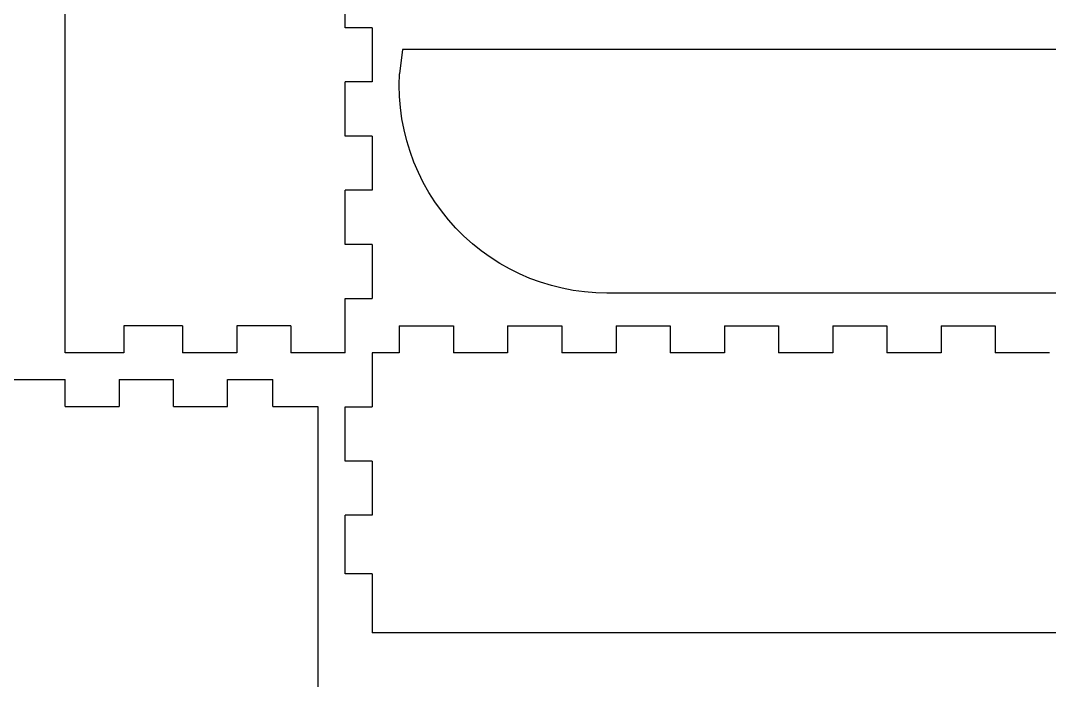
# Model space of a CAD drawing. Extents: x -205 to 205, y -255 to 210.
# Drawn here: x -13.2 to 100.7, y -138.3 to -65.2 of the extents above; entities that cross this region are included whole.
import ezdxf

# ---------------------------------------------------------------- set-up
doc = ezdxf.new("R2010")
doc.units = 0
doc.layers.get('0').update_dxf_attribs({"linetype": 'CONTINUOUS'})

msp = doc.modelspace()

# ---------------------------------------------------------------- linework, layer by layer
for p, q in [((-8.3, -102.04), (-8.3, 5.96)), ((22.7, -66.04), (22.7, -60.04)), ((25.7, -66.04), (22.7, -66.04)), ((25.7, -66.04), (25.7, -72.04)), ((29.07, -68.43), (28.73, -71.14)), ((164.32, -68.43), (29.07, -68.43)), ((28.7, -72.39), (28.73, -71.14)), ((22.7, -78.04), (22.7, -72.04)), ((25.7, -72.04), (22.7, -72.04)), ((28.73, -73.64), (28.7, -72.39)), ((28.83, -74.88), (28.73, -73.64)), ((28.99, -76.12), (28.83, -74.88)), ((29.23, -77.34), (28.99, -76.12)), ((29.53, -78.55), (29.23, -77.34)), ((25.7, -78.04), (22.7, -78.04)), ((25.7, -78.04), (25.7, -84.04)), ((29.89, -79.74), (29.53, -78.55)), ((30.32, -80.92), (29.89, -79.74)), ((30.81, -82.06), (30.32, -80.92)), ((31.36, -83.18), (30.81, -82.06)), ((22.7, -90.04), (22.7, -84.04)), ((25.7, -84.04), (22.7, -84.04)), ((31.97, -84.27), (31.36, -83.18)), ((32.65, -85.32), (31.97, -84.27)), ((33.37, -86.33), (32.65, -85.32)), ((34.15, -87.3), (33.37, -86.33)), ((34.98, -88.23), (34.15, -87.3)), ((35.86, -89.12), (34.98, -88.23)), ((36.79, -89.95), (35.86, -89.12)), ((37.76, -90.73), (36.79, -89.95)), ((25.7, -90.04), (22.7, -90.04)), ((25.7, -90.04), (25.7, -96.04)), ((38.78, -91.46), (37.76, -90.73)), ((39.83, -92.13), (38.78, -91.46)), ((40.91, -92.75), (39.83, -92.13)), ((42.03, -93.3), (40.91, -92.75)), ((43.17, -93.8), (42.03, -93.3)), ((44.34, -94.23), (43.17, -93.8)), ((45.54, -94.59), (44.34, -94.23)), ((46.75, -94.89), (45.54, -94.59)), ((47.97, -95.13), (46.75, -94.89)), ((49.21, -95.3), (47.97, -95.13)), ((50.45, -95.4), (49.21, -95.3)), ((51.7, -95.43), (50.45, -95.4)), ((141.7, -95.43), (51.7, -95.43)), ((22.7, -96.04), (25.7, -96.04)), ((22.7, -102.04), (22.7, -96.04)), ((-1.8, -99.04), (-1.8, -102.04)), ((4.7, -99.04), (-1.8, -99.04)), ((4.7, -99.04), (4.7, -102.04)), ((10.7, -99.04), (10.7, -102.04)), ((16.7, -99.04), (10.7, -99.04)), ((16.7, -99.04), (16.7, -102.04)), ((28.7, -99.04), (28.7, -102.04)), ((28.7, -99.04), (34.7, -99.04)), ((34.7, -99.04), (34.7, -102.04)), ((40.7, -99.04), (40.7, -102.04)), ((40.7, -99.04), (46.7, -99.04)), ((46.7, -99.04), (46.7, -102.04)), ((52.7, -99.04), (52.7, -102.04)), ((52.7, -99.04), (58.7, -99.04)), ((58.7, -99.04), (58.7, -102.04)), ((64.7, -99.04), (64.7, -102.04)), ((64.7, -99.04), (70.7, -99.04)), ((70.7, -99.04), (70.7, -102.04)), ((76.7, -99.04), (76.7, -102.04)), ((76.7, -99.04), (82.7, -99.04)), ((82.7, -99.04), (82.7, -102.04)), ((88.7, -99.04), (88.7, -102.04)), ((88.7, -99.04), (94.7, -99.04)), ((94.7, -99.04), (94.7, -102.04)), ((-1.8, -102.04), (-8.3, -102.04)), ((10.7, -102.04), (4.7, -102.04)), ((22.7, -102.04), (16.7, -102.04)), ((25.7, -102.04), (25.7, -108.04)), ((28.7, -102.04), (25.7, -102.04)), ((40.7, -102.04), (34.7, -102.04)), ((52.7, -102.04), (46.7, -102.04)), ((64.7, -102.04), (58.7, -102.04)), ((76.7, -102.04), (70.7, -102.04)), ((88.7, -102.04), (82.7, -102.04)), ((100.7, -102.04), (94.7, -102.04)), ((-14.31, -105), (-8.31, -105)), ((-8.31, -108), (-8.31, -105)), ((-2.31, -105), (-2.31, -108)), ((-2.31, -105), (3.69, -105)), ((3.69, -108), (3.69, -105)), ((9.69, -108), (9.69, -105)), ((9.69, -105), (14.69, -105)), ((14.69, -108), (14.69, -105)), ((-8.31, -108), (-2.31, -108)), ((3.69, -108), (9.69, -108)), ((14.69, -108), (19.69, -108)), ((19.69, -108), (19.69, -217)), ((22.7, -114.04), (22.7, -108.04)), ((22.7, -108.04), (25.7, -108.04)), ((25.7, -114.04), (22.7, -114.04)), ((25.7, -114.04), (25.7, -120.04)), ((22.7, -126.54), (22.7, -120.04)), ((25.7, -120.04), (22.7, -120.04)), ((25.7, -126.54), (22.7, -126.54)), ((25.7, -126.54), (25.7, -133.04)), ((169.7, -133.04), (25.7, -133.04))]:
    msp.add_line(p, q)

doc.saveas('drawing.dxf')
